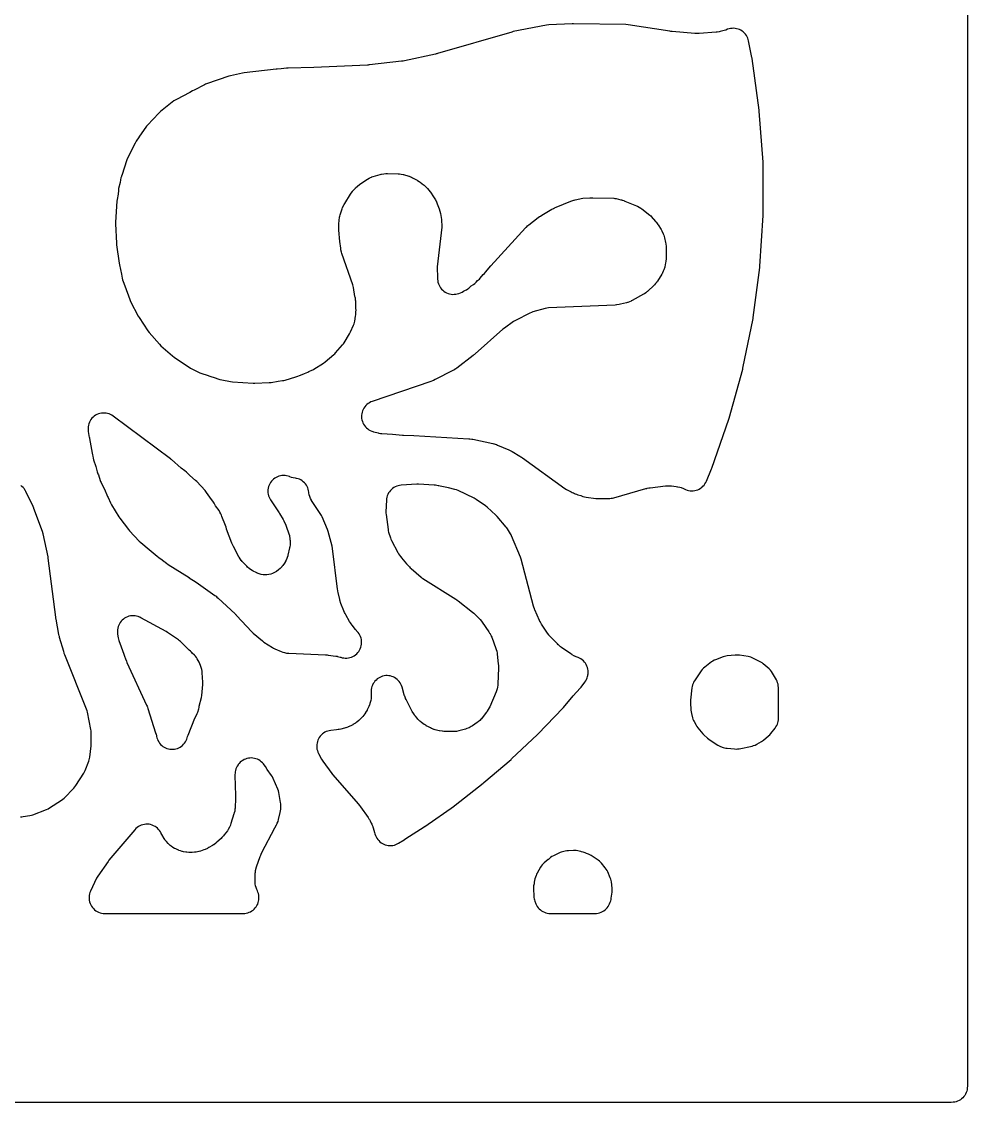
# Model space of a CAD drawing. Header units: millimetres. Extents: x 0 to 300, y 0 to 300.
# Drawn here: x 150 to 300.1, y -0.1 to 171.5 of the extents above; entities that cross this region are included whole.
import ezdxf

# ---------------------------------------------------------------- set-up
doc = ezdxf.new("R2010")
doc.units = ezdxf.units.MM
doc.layers.add('CUT', color=7, linetype='CONTINUOUS')

msp = doc.modelspace()

# ---------------------------------------------------------------- linework, layer by layer
at = {"layer": 'CUT'}
for points in [[(300.15, 297.0119), (300.15, 2.4114), (300.1369, 2.1453), (300.135, 2.1054), (300.135, 2.1053), (300.099, 1.8629), (300.0395, 1.6252), (299.9569, 1.3944), (299.8521, 1.1729), (299.7262, 0.9627), (299.5802, 0.7659), (299.4156, 0.5844), (299.2341, 0.4198), (299.0373, 0.2738), (298.8271, 0.1479), (298.6056, 0.0431), (298.3748, -0.0395), (298.1371, -0.099), (297.8947, -0.135), (297.5886, -0.15), (297.0775, -0.15), (7.3913, -0.15)], [(149.8217, 45.1923), (150.0412, 45.2004), (150.2592, 45.2277), (151.3277, 45.4098), (151.5631, 45.4617), (151.7924, 45.536), (153.9553, 46.3543), (154.2092, 46.4669), (154.449, 46.6069), (156.3306, 47.8505), (156.5403, 48.0053), (156.7327, 48.1811), (158.2938, 49.7648), (158.4708, 49.9648), (158.6256, 50.1825), (159.8757, 52.1571), (159.9909, 52.3592), (160.0868, 52.5712), (160.6694, 54.0372), (160.742, 54.2467), (160.7958, 54.4618), (160.8304, 54.6808), (161.0352, 56.5001), (161.0507, 56.8102), (161.0285, 58.6314), (161.0152, 58.8603), (160.981, 59.0871), (160.4362, 61.836), (160.381, 62.0597), (160.3055, 62.2774), (156.8439, 70.9433), (156.7762, 71.1264), (156.7335, 71.252), (156.6755, 71.4383), (156.0352, 73.6999), (155.9935, 73.8605), (155.9676, 73.9703), (155.9331, 74.1326), (155.4674, 76.5887), (155.4479, 76.701), (155.4357, 76.7775), (155.4196, 76.8903), (154.2233, 86.2881), (154.1882, 86.4944), (153.4061, 90.1575), (153.3075, 90.4987), (151.9646, 94.1486), (151.9632, 94.152), (151.9476, 94.1968), (151.8313, 94.4749), (150.6585, 96.8644), (150.54, 97.0787), (150.5293, 97.0942), (150.518, 97.1148), (150.3783, 97.3181), (150.2192, 97.5066), (150.0424, 97.6786), (149.8494, 97.8323)]]:
    msp.add_lwpolyline(points, dxfattribs=at)
for points in [[(165.4626, 133.1358), (165.514, 132.8678), (165.8794, 131.4016), (165.9857, 130.7444), (166.0408, 130.4891), (166.1223, 130.241), (166.3891, 129.552), (167.184, 127.3442), (167.3089, 127.0557), (168.494, 124.7311), (168.6437, 124.4759), (170.0527, 122.3709), (170.2485, 122.1156), (171.8733, 120.258), (172.1048, 120.026), (173.9559, 118.3992), (174.227, 118.192), (176.8223, 116.4753), (177.1153, 116.3088), (178.2999, 115.7373), (178.6064, 115.6137), (179.4585, 115.334), (179.8704, 115.1722), (180.2149, 115.0649), (180.4342, 115.0137), (181.461, 114.6766), (181.7741, 114.5958), (183.1659, 114.3314), (183.453, 114.2939), (186.7415, 114.0571), (187.0322, 114.0531), (189.2762, 114.153), (189.6011, 114.1889), (190.7102, 114.3854), (191.4331, 114.4774), (191.6253, 114.5095), (191.8144, 114.5565), (193.5503, 115.0603), (193.8296, 115.1597), (194.1057, 115.2769), (194.2641, 115.3352), (194.9233, 115.6236), (195.4217, 115.8351), (195.5919, 115.9162), (196.0671, 116.1241), (196.2354, 116.2054), (196.3972, 116.299), (197.9327, 117.266), (198.2086, 117.4673), (199.5769, 118.6169), (199.7198, 118.7466), (199.8521, 118.8869), (200.9558, 120.1511), (201.0864, 120.3141), (201.2031, 120.4874), (202.0728, 121.9043), (202.2358, 122.2177), (202.7057, 123.3013), (202.7811, 123.4974), (202.8398, 123.6992), (202.8813, 123.9052), (203.0116, 124.7289), (203.0345, 124.9222), (203.0423, 125.1166), (203.0425, 125.3), (203.0584, 125.3983), (203.0875, 125.6719), (203.0863, 125.947), (203.0441, 126.6584), (203.0443, 126.8814), (203.0369, 127.0764), (203.0143, 127.2703), (203.0037, 127.3387), (203.0033, 127.3454), (202.9835, 127.5439), (202.948, 127.7402), (202.9243, 127.8467), (202.7061, 129.2427), (202.6608, 129.4654), (202.5955, 129.6831), (200.8492, 134.6692), (200.7901, 134.8528), (200.7804, 134.8859), (200.691, 135.261), (200.6848, 135.2949), (200.6546, 135.4855), (200.513, 136.5597), (200.3609, 138.3876), (200.3727, 139.3799), (200.4684, 140.4196), (200.4694, 140.4281), (200.5031, 140.5798), (200.5123, 140.6131), (200.5686, 140.798), (200.8872, 141.7555), (200.9628, 141.9623), (200.9774, 141.9987), (201.1643, 142.3971), (201.183, 142.4315), (201.2936, 142.6219), (202.2127, 144.1004), (202.3038, 144.24), (202.3207, 144.2646), (202.5211, 144.531), (202.5401, 144.5541), (202.649, 144.6803), (202.9477, 145.0114), (203.0083, 145.0679), (203.6276, 145.6144), (203.6565, 145.6357), (204.666, 146.3355), (205.1519, 146.6126), (205.3189, 146.7023), (205.3454, 146.7156), (205.5626, 146.8056), (205.5963, 146.8175), (205.7869, 146.879), (206.9121, 147.2095), (207.1, 147.2594), (207.1338, 147.2675), (207.4851, 147.3321), (207.8413, 147.3601), (207.876, 147.361), (208.0704, 147.3611), (209.7835, 147.3175), (209.9489, 147.3096), (209.9785, 147.3076), (210.281, 147.273), (210.5793, 147.2119), (210.6081, 147.2046), (210.7678, 147.1607), (211.3279, 146.9933), (211.4988, 146.9376), (211.5291, 146.927), (211.8621, 146.7915), (211.8912, 146.778), (212.0524, 146.6985), (212.6825, 146.3686), (212.8222, 146.2917), (212.8469, 146.2774), (213.1158, 146.106), (213.1392, 146.0897), (213.268, 145.9956), (213.7993, 145.5896), (213.8862, 145.5193), (214.3347, 145.0932), (214.3706, 145.0572), (214.4489, 144.9689), (214.8777, 144.4577), (214.9129, 144.4082), (215.4011, 143.6807), (215.6952, 143.1747), (215.774, 143.0322), (215.7876, 143.0063), (215.9262, 142.7116), (215.9375, 142.6847), (215.9971, 142.5331), (216.282, 141.7593), (216.3389, 141.5929), (216.3483, 141.5629), (216.4384, 141.2232), (216.445, 141.1925), (216.478, 141.0198), (216.639, 140.0542), (216.6418, 140.0223), (216.6423, 140.0168), (216.663, 139.7793), (216.7177, 139.1527), (216.7152, 139.0268), (216.7131, 138.9958), (216.6976, 138.8228), (215.9892, 132.5674), (215.9751, 132.3801), (215.9751, 132.1922), (216.0147, 131.1378), (216.0131, 131.0886), (216.0165, 130.8572), (216.03, 130.7317), (216.0356, 130.5815), (216.0573, 130.334), (216.1034, 130.0898), (216.1735, 129.8515), (216.267, 129.6212), (216.3828, 129.4014), (216.5199, 129.1942), (216.6769, 129.0016), (216.8522, 128.8255), (217.0442, 128.6677), (217.2508, 128.5298), (217.4702, 128.413), (217.7, 128.3186), (217.9381, 128.2475), (218.182, 128.2003), (218.4295, 128.1776), (218.6779, 128.1796), (218.925, 128.2062), (219.1682, 128.2572), (219.3933, 128.3163), (219.6635, 128.4039), (219.922, 128.5215), (220.1655, 128.6677), (220.234, 128.7143), (220.4476, 128.8142), (220.6471, 128.9186), (220.8363, 129.0405), (221.0138, 129.179), (221.3919, 129.5023), (221.7294, 129.732), (221.9619, 129.9111), (222.1718, 130.1161), (222.3901, 130.356), (222.5296, 130.4753), (222.6712, 130.6062), (222.8022, 130.7476), (223.2931, 131.3198), (223.4746, 131.4915), (223.6613, 131.6882), (224.5038, 132.6787), (230.0145, 138.734), (230.124, 138.8493), (230.144, 138.8695), (230.3771, 139.0856), (230.3988, 139.1041), (230.522, 139.2046), (232.0098, 140.366), (232.2169, 140.5165), (232.3608, 140.6139), (232.5776, 140.7499), (234.2016, 141.6933), (234.4359, 141.8185), (234.5977, 141.8978), (234.8402, 142.006), (237.1949, 142.9591), (237.3473, 143.0169), (237.3748, 143.0267), (237.6863, 143.1222), (237.7146, 143.1296), (237.8732, 143.1671), (239.0797, 143.4251), (240.233, 143.4988), (240.3953, 143.5057), (240.5057, 143.5079), (240.6681, 143.5077), (244.0047, 143.4314), (244.1675, 143.423), (244.2299, 143.4135), (244.2569, 143.4083), (244.4066, 143.3761), (245.1563, 143.1987), (245.3046, 143.1604), (245.3311, 143.153), (245.6224, 143.0584), (245.6481, 143.0489), (245.7907, 142.9927), (247.6034, 142.2355), (247.7516, 142.1697), (247.7779, 142.1574), (248.042, 142.0192), (248.2931, 141.8587), (248.3169, 141.842), (248.4475, 141.7461), (249.7129, 140.7738), (249.796, 140.6977), (249.8202, 140.6731), (249.9522, 140.5319), (250.6346, 139.7633), (250.7367, 139.6433), (250.7545, 139.6214), (250.9432, 139.3691), (250.9591, 139.3458), (251.0453, 139.2139), (251.5169, 138.4582), (251.6308, 138.2628), (251.65, 138.2274), (251.8415, 137.8179), (251.8563, 137.7804), (251.9332, 137.5677), (252.0625, 137.1727), (252.2329, 136.4306), (252.2741, 136.2247), (252.2804, 136.1877), (252.328, 135.7706), (252.3302, 135.7333), (252.3364, 135.5233), (252.3386, 134.0621), (252.3335, 133.8609), (252.3317, 133.825), (252.2891, 133.4248), (252.2834, 133.3894), (252.2461, 133.1915), (252.1041, 132.5357), (252.0994, 132.516), (251.9435, 132.0498), (251.8778, 131.8689), (251.8652, 131.8369), (251.7478, 131.5778), (251.7251, 131.5338), (251.7105, 131.5083), (251.6255, 131.3673), (250.9374, 130.2805), (250.8511, 130.1503), (250.8352, 130.1273), (250.6619, 129.8982), (250.4701, 129.6844), (250.4506, 129.6644), (250.3393, 129.5548), (249.4766, 128.7408), (249.3603, 128.6355), (249.3391, 128.6171), (249.1136, 128.4375), (248.8738, 128.2772), (248.8498, 128.2626), (248.7142, 128.1838), (246.9385, 127.2012), (246.7958, 127.1262), (246.77, 127.1133), (246.4994, 126.9926), (246.2194, 126.8956), (246.1918, 126.8874), (246.0364, 126.8445), (245.0746, 126.6015), (244.8887, 126.5595), (244.8553, 126.5528), (244.4783, 126.4975), (244.4445, 126.4942), (244.2543, 126.481), (233.6631, 126.0126), (233.3805, 125.9839), (233.1029, 125.9234), (231.1605, 125.3825), (230.9229, 125.3033), (230.6944, 125.2007), (228.4008, 124.0298), (228.1056, 123.8524), (226.6437, 122.8309), (226.411, 122.6468), (222.0008, 118.7103), (221.8939, 118.6185), (221.8201, 118.5574), (221.7099, 118.4697), (219.0924, 116.4652), (218.956, 116.3656), (218.9312, 116.3483), (218.6457, 116.1679), (218.6195, 116.1529), (218.4709, 116.0726), (215.6511, 114.6283), (215.4043, 114.5131), (215.2342, 114.441), (214.9797, 114.3439), (205.6544, 111.1704), (205.4261, 111.0799), (205.2078, 110.9675), (205.0016, 110.8343), (204.8094, 110.6814), (204.6332, 110.5105), (204.4745, 110.3231), (204.3351, 110.121), (204.2161, 109.9062), (204.1187, 109.6808), (204.044, 109.4469), (203.9925, 109.2068), (203.9649, 108.9628), (203.9613, 108.7173), (203.9818, 108.4726), (204.0263, 108.2311), (204.0942, 107.9951), (204.1849, 107.767), (204.2976, 107.5488), (204.4311, 107.3427), (204.5842, 107.1508), (204.7554, 106.9748), (204.943, 106.8164), (205.1453, 106.6772), (205.3602, 106.5585), (205.5858, 106.4614), (205.7587, 106.4064), (205.8824, 106.3592), (206.1146, 106.2837), (206.3869, 106.2117), (206.5986, 106.1807), (206.7128, 106.1504), (206.9571, 106.0987), (207.2053, 106.0715), (208.8982, 105.9713), (210.4738, 105.8305), (210.5019, 105.8282), (210.507, 105.8278), (210.6257, 105.8213), (212.2847, 105.771), (221.0042, 105.2552), (221.1467, 105.2441), (221.1722, 105.2416), (221.4553, 105.203), (221.4806, 105.1986), (221.6209, 105.1713), (224.7973, 104.489), (224.9755, 104.4462), (225.0071, 104.4377), (225.3561, 104.3262), (225.3868, 104.3147), (225.5568, 104.2463), (227.3381, 103.4783), (227.5379, 103.3851), (227.6717, 103.3178), (227.8657, 103.213), (229.1121, 102.4915), (229.2729, 102.393), (229.3804, 102.3234), (229.536, 102.2169), (236.2525, 97.3681), (236.5074, 97.2065), (237.2293, 96.808), (237.4071, 96.7188), (237.5914, 96.6441), (237.7837, 96.5749), (237.9061, 96.5137), (238.1107, 96.4226), (238.3227, 96.3501), (238.7827, 96.2155), (239.1199, 96.0942), (239.367, 96.0195), (239.6205, 95.9707), (241.1648, 95.7551), (241.3658, 95.7353), (241.5678, 95.7317), (243.383, 95.7734), (243.5948, 95.7872), (243.8046, 95.819), (244.011, 95.8685), (249.1273, 97.3269), (249.2714, 97.3649), (249.2973, 97.3712), (249.5895, 97.4299), (249.6159, 97.4341), (249.7635, 97.4547), (252.2191, 97.7476), (252.4416, 97.7674), (252.4813, 97.7698), (252.9278, 97.7696), (252.9675, 97.7672), (253.1899, 97.7472), (253.9413, 97.6569), (254.1254, 97.6301), (254.1581, 97.6245), (254.4918, 97.5503), (254.6912, 97.4847), (255.0984, 97.3253), (255.4057, 97.1891), (255.6375, 97.0999), (255.877, 97.0341), (256.1218, 96.9923), (256.3696, 96.9751), (256.6179, 96.9826), (256.8642, 97.0147), (257.1061, 97.071), (257.3412, 97.1511), (257.5672, 97.2541), (257.7819, 97.379), (257.9831, 97.5246), (258.1689, 97.6895), (258.3374, 97.8719), (258.487, 98.0702), (258.6161, 98.2824), (258.7236, 98.5063), (259.5359, 100.4398), (259.5474, 100.4676), (259.5494, 100.4727), (259.5941, 100.5913), (262.2891, 108.333), (262.2994, 108.3634), (262.3012, 108.3688), (262.3406, 108.4981), (264.4821, 116.2954), (264.4906, 116.3269), (264.492, 116.3325), (264.5229, 116.4659), (266.1168, 124.3197), (266.1231, 124.3518), (266.1242, 124.3575), (266.1461, 124.4935), (267.2036, 132.4586), (267.2077, 132.4911), (267.2084, 132.4968), (267.2209, 132.6335), (267.7369, 140.6831), (267.7388, 140.7155), (267.7391, 140.7212), (267.7423, 140.8577), (267.7132, 148.9656), (267.7129, 148.9993), (267.7128, 149.0052), (267.7063, 149.1464), (267.1058, 157.2922), (267.1034, 157.3216), (267.103, 157.3268), (267.0894, 157.4501), (265.9761, 165.645), (265.9718, 165.6752), (265.971, 165.6806), (265.9489, 165.8069), (265.4235, 168.4191), (265.3647, 168.6525), (265.2837, 168.8792), (265.1814, 169.0971), (265.0585, 169.3041), (264.9163, 169.4983), (264.7561, 169.678), (264.5793, 169.8414), (264.3877, 169.9871), (264.1829, 170.1136), (263.9669, 170.2199), (263.7417, 170.3049), (263.5093, 170.3678), (263.272, 170.4081), (263.0319, 170.4254), (262.7913, 170.4195), (262.5523, 170.3905), (262.3172, 170.3387), (262.0882, 170.2645), (261.8045, 170.1572), (261.7675, 170.1456), (261.5584, 170.0867), (260.9065, 169.9232), (260.7567, 169.8889), (260.7297, 169.8833), (260.4264, 169.8332), (260.3991, 169.8299), (260.2462, 169.8142), (257.5744, 169.5956), (257.418, 169.5861), (257.39, 169.585), (257.0768, 169.5856), (257.0488, 169.5868), (256.8925, 169.5969), (253.2942, 169.9052), (253.1609, 169.919), (253.0704, 169.93), (252.9376, 169.9486), (246.2713, 171.0037), (245.9143, 171.0342), (237.5953, 171.1467), (237.5646, 171.1469), (237.5591, 171.1469), (237.4299, 171.1437), (233.6822, 170.9545), (233.3358, 170.9127), (228.0486, 169.8951), (227.822, 169.8404), (216.0517, 166.4124), (215.9228, 166.3773), (215.8348, 166.3551), (215.7047, 166.3246), (210.7792, 165.2637), (210.5952, 165.2288), (210.4697, 165.2083), (210.2842, 165.1827), (205.23, 164.6128), (205.1027, 164.6007), (205.016, 164.5939), (204.8883, 164.5861), (196.4044, 164.2121), (192.292, 164.0985), (192.0754, 164.0831), (191.2041, 163.9829), (190.5758, 163.9552), (190.5416, 163.9535), (190.5354, 163.9531), (190.3914, 163.9406), (185.3119, 163.3509), (185.0769, 163.3122), (183.1737, 162.9048), (182.8852, 162.8247), (179.3641, 161.6158), (179.1871, 161.5474), (179.0158, 161.4658), (177.3901, 160.6141), (177.3846, 160.6118), (177.1094, 160.4804), (176.6796, 160.2419), (174.579, 159.1414), (174.3782, 159.024), (174.1893, 158.8884), (172.0602, 157.2062), (171.798, 156.967), (169.9618, 155.0352), (169.8301, 154.885), (169.7108, 154.7248), (168.7173, 153.2733), (168.6805, 153.224), (168.663, 153.1939), (168.1891, 152.5016), (168.0124, 152.2002), (166.7789, 149.7127), (166.7022, 149.5424), (166.6384, 149.3668), (165.9437, 147.2043), (165.8652, 146.9696), (165.846, 146.9003), (165.7769, 146.6853), (165.693, 146.343), (165.6283, 145.9655), (165.4067, 144.968), (165.3568, 144.6449), (165.3093, 144.1046), (165.1578, 143.221), (165.1269, 142.9582), (164.9149, 139.6455), (164.9121, 139.3789), (165.0441, 136.2953), (165.0646, 136.0657)], [(163.6461, 109.2605), (163.4026, 109.3083), (163.1556, 109.3316), (162.9074, 109.3304), (162.6606, 109.3046), (162.4175, 109.2544), (162.1807, 109.1804), (161.9523, 109.0833), (161.7347, 108.964), (161.53, 108.8237), (161.3402, 108.6639), (161.1672, 108.486), (161.0126, 108.2918), (160.8781, 108.0832), (160.765, 107.8624), (160.6743, 107.6314), (160.6069, 107.3925), (160.5635, 107.1482), (160.5446, 106.9007), (160.5503, 106.6526), (160.5806, 106.4063), (160.7468, 105.4493), (160.7505, 105.4181), (160.774, 105.2929), (161.1835, 102.9351), (161.2421, 102.6787), (161.3058, 102.4548), (161.3568, 102.1827), (161.433, 101.8813), (161.7595, 100.8608), (162.0079, 99.9876), (162.1159, 99.684), (162.1941, 99.5024), (162.4722, 98.633), (162.5391, 98.449), (162.6203, 98.2707), (163.2763, 96.9676), (163.5196, 96.3527), (163.6475, 96.0791), (163.739, 95.9108), (164.1103, 95.0477), (164.2746, 94.7303), (165.4355, 92.8338), (165.5838, 92.6178), (166.9564, 90.8278), (167.1161, 90.6396), (168.6661, 88.9854), (168.9275, 88.7436), (170.264, 87.6732), (171.4964, 86.5974), (171.7611, 86.3958), (172.3231, 86.024), (172.6384, 85.7715), (172.7609, 85.6706), (172.7994, 85.6426), (173.0269, 85.4603), (173.2588, 85.2953), (176.6058, 83.1904), (176.6228, 83.1796), (177.6979, 82.4683), (180.6673, 80.371), (180.8693, 80.2178), (181.0028, 80.1093), (181.194, 79.9428), (183.8842, 77.4355), (183.9816, 77.3414), (184.0467, 77.2762), (184.1407, 77.1785), (186.5576, 74.5752), (186.7733, 74.3691), (188.2196, 73.1433), (188.464, 72.9606), (189.8062, 72.0794), (189.9871, 71.9712), (190.1765, 71.8787), (191.1899, 71.4355), (191.4501, 71.3386), (191.7195, 71.2711), (192.0458, 71.2083), (192.2288, 71.1801), (192.4133, 71.1655), (198.2428, 70.9214), (198.4102, 70.9107), (198.5239, 70.9008), (198.6909, 70.8825), (199.8877, 70.7244), (200.1008, 70.69), (200.1386, 70.6827), (200.557, 70.5775), (200.5937, 70.5659), (200.6615, 70.5425), (200.8998, 70.4731), (201.1437, 70.4277), (201.3909, 70.4068), (201.639, 70.4104), (201.8855, 70.4386), (202.128, 70.4911), (202.3641, 70.5674), (202.5915, 70.6667), (202.8079, 70.7881), (203.0112, 70.9303), (203.1995, 71.0919), (203.3707, 71.2715), (203.5234, 71.4671), (203.6558, 71.6769), (203.7669, 71.8988), (203.8554, 72.1306), (203.9205, 72.37), (203.9615, 72.6147), (203.9781, 72.8622), (203.97, 73.1102), (203.9374, 73.3562), (203.8806, 73.5977), (203.8001, 73.8324), (203.6968, 74.058), (203.5716, 74.2722), (203.4258, 74.473), (203.2608, 74.6583), (203.1773, 74.7432), (203.1516, 74.7726), (203.0119, 74.9421), (202.4679, 75.6431), (202.3135, 75.8571), (202.214, 76.006), (202.075, 76.2303), (201.4729, 77.284), (201.3527, 77.5123), (201.2764, 77.67), (201.1721, 77.9062), (200.699, 79.0858), (200.6473, 79.2221), (200.6386, 79.2467), (200.5514, 79.5248), (200.5446, 79.55), (200.5092, 79.6914), (200.2441, 80.8442), (200.2055, 81.0345), (200.1827, 81.1644), (200.154, 81.3564), (199.3581, 87.8264), (199.2916, 88.1685), (198.6653, 90.5045), (198.5495, 90.8396), (197.693, 92.8436), (197.5978, 93.0417), (197.4856, 93.2308), (196.1327, 95.2968), (196.036, 95.4527), (196.0194, 95.4809), (195.8631, 95.7797), (195.7478, 96.065), (195.661, 96.3601), (195.6034, 96.6623), (195.5965, 96.7388), (195.5628, 96.9791), (195.5061, 97.215), (195.4268, 97.4443), (195.3255, 97.6648), (195.2034, 97.8745), (195.0616, 98.0713), (194.9013, 98.2535), (194.7242, 98.4193), (194.5318, 98.5671), (194.3259, 98.6955), (194.1086, 98.8035), (193.8819, 98.8898), (193.6478, 98.9538), (193.4716, 98.9839), (193.4717, 98.9846), (193.1166, 99.0438), (192.8473, 99.1137), (192.5602, 99.2159), (192.5311, 99.2278), (192.3003, 99.3088), (192.0627, 99.3668), (191.8205, 99.4014), (191.5761, 99.4121), (191.3319, 99.3989), (191.0901, 99.3618), (190.8531, 99.3014), (190.6231, 99.218), (190.4024, 99.1126), (190.193, 98.9861), (189.997, 98.8398), (189.8163, 98.675), (189.6525, 98.4933), (189.5072, 98.2965), (189.3819, 98.0864), (189.2777, 97.8651), (189.1956, 97.6347), (189.1365, 97.3974), (189.1008, 97.1554), (189.0889, 96.9111), (189.101, 96.6667), (189.1369, 96.4248), (189.1962, 96.1875), (189.2785, 95.9571), (189.3829, 95.7359), (189.5084, 95.526), (190.8816, 93.4649), (190.9456, 93.3517), (191.5225, 92.4402), (191.5937, 92.32), (191.636, 92.2307), (191.9597, 91.5085), (192.4849, 89.9802), (192.5084, 89.9062), (192.6056, 89.243), (192.627, 89.0689), (192.6301, 89.0377), (192.6469, 88.7156), (192.6346, 88.4216), (192.5912, 88.102), (192.5855, 88.0712), (192.5497, 87.8994), (192.2851, 86.7628), (192.2401, 86.5887), (192.2313, 86.5578), (192.1259, 86.2446), (192.0028, 85.9693), (191.8396, 85.6819), (191.8224, 85.6548), (191.7226, 85.5052), (191.4485, 85.115), (191.3249, 84.9491), (191.3021, 84.9201), (191.0507, 84.6351), (190.7941, 84.4019), (190.4864, 84.1788), (190.483, 84.1766), (190.1459, 83.9836), (189.8393, 83.8471), (189.5468, 83.7498), (189.2463, 83.6817), (188.9405, 83.6434), (188.6324, 83.6351), (188.325, 83.6571), (188.0212, 83.709), (187.724, 83.7904), (187.4084, 83.9111), (187.3784, 83.9243), (187.212, 84.0024), (186.7644, 84.2262), (186.6178, 84.3035), (186.5919, 84.3179), (186.3325, 84.4776), (186.1096, 84.6436), (185.8823, 84.8465), (185.8611, 84.8672), (185.745, 84.9854), (185.0097, 85.7687), (184.8973, 85.894), (184.8777, 85.9168), (184.687, 86.1605), (184.5189, 86.4203), (184.5037, 86.4463), (184.422, 86.5935), (183.6192, 88.1188), (183.5192, 88.3238), (183.4555, 88.465), (183.3681, 88.6757), (182.5256, 90.8955), (182.5211, 90.9232), (182.461, 91.1959), (182.3708, 91.4603), (181.7844, 92.9084), (181.7067, 93.0812), (181.6715, 93.146), (181.6102, 93.3074), (181.4899, 93.5756), (181.339, 93.8277), (180.8062, 94.61), (180.5548, 95.0328), (180.3533, 95.3229), (180.1403, 95.5875), (179.3683, 96.7207), (179.2566, 96.8721), (179.1338, 97.0147), (177.8058, 98.4443), (177.6078, 98.6353), (176.7229, 99.3992), (176.1854, 99.9289), (175.9317, 100.1475), (175.3501, 100.5842), (173.7719, 101.9466), (173.7458, 101.9688), (173.741, 101.9728), (173.6277, 102.0625), (164.5379, 108.8385), (164.3318, 108.9768), (164.113, 109.0939), (163.8837, 109.1888)], [(204.9672, 62.3823), (204.8691, 62.1826), (204.8506, 62.1476), (204.6199, 61.7675), (204.5974, 61.7349), (204.4655, 61.5558), (204.1519, 61.1552), (204.0181, 60.9938), (203.9934, 60.9657), (203.6999, 60.6667), (203.6723, 60.6416), (203.5135, 60.5048), (203.2026, 60.252), (203.0206, 60.1129), (202.9875, 60.0892), (202.5998, 59.8457), (202.564, 59.8262), (202.3597, 59.7226), (201.9893, 59.5489), (201.8233, 59.4759), (201.7933, 59.4636), (201.4518, 59.3421), (201.4208, 59.3327), (201.246, 59.2845), (200.6575, 59.1374), (200.4104, 59.0843), (200.2416, 59.054), (199.9915, 59.0178), (199.071, 58.9159), (198.8314, 58.8775), (198.5966, 58.8161), (198.3689, 58.7322), (198.1504, 58.6266), (197.9432, 58.5004), (197.7491, 58.3546), (197.5702, 58.1907), (197.4079, 58.0103), (197.2639, 57.8149), (197.1396, 57.6065), (197.036, 57.3871), (196.9542, 57.1586), (196.8949, 56.9233), (196.8588, 56.6833), (196.846, 56.441), (196.8568, 56.1986), (196.8911, 55.9583), (196.9485, 55.7225), (197.0285, 55.4934), (197.1303, 55.2732), (197.6053, 54.3644), (197.6966, 54.2042), (197.7996, 54.0512), (199.2378, 52.075), (199.3789, 51.8984), (203.4802, 47.2182), (203.6126, 47.0584), (203.6995, 46.9475), (203.8228, 46.7806), (205.0063, 45.0832), (205.1333, 44.8885), (205.2154, 44.7538), (205.33, 44.5516), (205.5155, 44.1995), (205.5987, 44.0316), (205.6128, 44.0012), (205.7535, 43.654), (205.7645, 43.6224), (205.8216, 43.444), (206.0415, 42.6935), (206.0954, 42.489), (206.1701, 42.2533), (206.2678, 42.0261), (206.3875, 41.8097), (206.528, 41.6061), (206.6879, 41.4175), (206.8656, 41.2455), (207.0595, 41.092), (207.2676, 40.9583), (207.4878, 40.8459), (207.7181, 40.7558), (207.9562, 40.6889), (208.1997, 40.6458), (208.4463, 40.627), (208.6935, 40.6327), (208.939, 40.6627), (209.1803, 40.7169), (209.4151, 40.7946), (209.641, 40.8952), (209.8559, 41.0175), (210.7088, 41.5608), (210.7979, 41.6132), (211.0064, 41.7502), (211.0073, 41.7509), (213.9252, 43.6095), (213.9787, 43.6445), (213.9905, 43.6525), (214.0294, 43.6792), (218.7051, 46.9584), (218.7259, 46.9731), (218.7296, 46.9758), (218.8152, 47.0399), (223.2956, 50.5502), (223.3432, 50.5885), (223.3537, 50.5971), (223.3882, 50.6261), (227.6982, 54.3085), (227.7163, 54.3242), (227.7195, 54.327), (227.7943, 54.3948), (231.9166, 58.2894), (231.9338, 58.3059), (231.9369, 58.3088), (232.0078, 58.3798), (235.9, 62.4416), (235.9218, 62.4646), (235.9256, 62.4687), (236.0138, 62.5682), (237.553, 64.4022), (238.6806, 65.6259), (238.8402, 65.8175), (239.4368, 66.6108), (239.5732, 66.8119), (239.6895, 67.0253), (239.7845, 67.249), (239.8573, 67.4808), (239.8902, 67.6373), (239.8991, 67.6725), (239.903, 67.6983), (239.9073, 67.7187), (239.9107, 67.7495), (239.9362, 67.9193), (239.9484, 68.1686), (239.9358, 68.4179), (239.8983, 68.6646), (239.8364, 68.9064), (239.7508, 69.1408), (239.6422, 69.3655), (239.5117, 69.5782), (239.3606, 69.7769), (239.1906, 69.9595), (239.0031, 70.1243), (238.8002, 70.2695), (238.5837, 70.3938), (238.356, 70.4959), (238.0195, 70.627), (237.817, 70.7129), (237.7814, 70.7292), (237.3932, 70.9357), (237.3598, 70.9561), (237.1754, 71.076), (235.6882, 72.1071), (235.5337, 72.2202), (235.5066, 72.2411), (235.2159, 72.4901), (235.1911, 72.5136), (235.0556, 72.649), (233.8308, 73.9369), (233.7152, 74.0641), (233.6951, 74.0873), (233.482, 74.357), (233.4641, 74.382), (233.3671, 74.5238), (232.5439, 75.7886), (232.4617, 75.9209), (232.4475, 75.9449), (232.2999, 76.219), (232.2877, 76.2441), (232.2226, 76.3855), (231.4916, 78.0637), (231.4367, 78.1965), (231.4273, 78.2205), (231.3331, 78.492), (231.3256, 78.5166), (231.2863, 78.6549), (229.3223, 86.1129), (229.2072, 86.4501), (227.7827, 89.8181), (227.6995, 89.9952), (227.6027, 90.1652), (227.1349, 90.9168), (227.03, 91.0722), (226.9137, 91.2192), (225.4801, 92.8982), (225.2613, 93.124), (223.8975, 94.3649), (223.6389, 94.5706), (222.1628, 95.5934), (221.9997, 95.6973), (221.829, 95.7883), (219.3007, 97.0134), (219.0331, 97.1244), (218.7546, 97.2037), (217.772, 97.4227), (217.7187, 97.4433), (217.4847, 97.5083), (216.4687, 97.7378), (216.2431, 97.778), (216.1392, 97.7868), (215.9343, 97.8325), (215.7261, 97.8697), (215.5155, 97.8892), (213.012, 98.0148), (212.7336, 98.0132), (210.2617, 97.8615), (210.0187, 97.8346), (209.7794, 97.784), (209.5463, 97.7104), (209.3214, 97.6143), (209.107, 97.4967), (208.9051, 97.3588), (208.7177, 97.2017), (208.5465, 97.0271), (208.3931, 96.8367), (208.2591, 96.6321), (208.1458, 96.4154), (208.0541, 96.1887), (207.9851, 95.9542), (207.9392, 95.714), (207.9171, 95.4705), (207.8412, 93.6518), (207.8414, 93.438), (207.8599, 93.225), (208.1714, 90.8301), (208.2084, 90.6178), (208.2635, 90.4094), (208.5413, 89.5174), (208.6169, 89.3078), (208.711, 89.1058), (209.7064, 87.1945), (209.8482, 86.9556), (210.0157, 86.734), (210.157, 86.567), (210.1909, 86.5127), (210.3121, 86.3501), (211.0931, 85.3853), (211.2447, 85.2147), (211.4111, 85.0586), (211.494, 84.9877), (211.569, 84.8991), (211.7009, 84.7551), (211.8436, 84.6219), (213.4188, 83.2623), (213.5637, 83.1464), (213.7168, 83.0415), (218.9222, 79.7521), (219.0698, 79.6538), (219.1687, 79.5846), (219.3117, 79.4793), (221.5773, 77.7274), (221.7837, 77.5556), (221.9195, 77.4341), (222.1132, 77.2479), (222.6799, 76.6626), (222.7878, 76.5464), (222.8066, 76.5251), (223.0072, 76.2795), (223.0242, 76.2567), (223.1165, 76.1277), (224.1807, 74.5724), (224.3018, 74.3835), (224.3223, 74.3493), (224.5295, 73.9516), (224.5459, 73.9152), (224.6313, 73.7077), (225.2946, 71.9491), (225.3479, 71.7979), (225.3569, 71.7707), (225.437, 71.487), (225.4926, 71.1975), (225.4968, 71.1691), (225.5168, 71.01), (225.6751, 69.4954), (225.6931, 69.2374), (225.6992, 69.062), (225.6994, 68.8034), (225.6154, 66.3252), (225.6055, 66.1521), (225.6031, 66.1212), (225.5629, 65.805), (225.4998, 65.5212), (225.4022, 65.2178), (225.3913, 65.1888), (225.3269, 65.0278), (224.3206, 62.6726), (224.252, 62.5214), (224.2391, 62.4946), (224.0948, 62.2256), (223.9272, 61.9703), (223.9098, 61.9462), (223.8097, 61.8138), (223.1111, 60.9312), (222.9925, 60.7888), (222.9707, 60.7638), (222.7339, 60.5189), (222.4741, 60.2985), (222.4479, 60.2784), (222.298, 60.1693), (221.5595, 59.659), (221.3919, 59.5497), (221.3615, 59.531), (221.0385, 59.3554), (220.6986, 59.2152), (220.6649, 59.2034), (220.4744, 59.1421), (219.6111, 58.8897), (219.4245, 58.8403), (219.391, 58.8324), (219.0421, 58.7684), (218.6886, 58.7405), (218.6541, 58.7396), (218.4611, 58.7393), (217.0318, 58.7742), (216.809, 58.7863), (216.7694, 58.7896), (216.3281, 58.8534), (216.2892, 58.8614), (216.0721, 58.9128), (215.6725, 59.0202), (215.4916, 59.0737), (215.4595, 59.084), (215.107, 59.2179), (215.0762, 59.2315), (214.9054, 59.3116), (214.4707, 59.5289), (214.3021, 59.6187), (214.2724, 59.6355), (213.95, 59.8401), (213.9222, 59.8598), (213.7692, 59.9742), (213.4157, 60.2528), (213.2622, 60.3805), (213.2354, 60.404), (212.9499, 60.6831), (212.9258, 60.7093), (212.7946, 60.8599), (212.5064, 61.2088), (212.3824, 61.3675), (212.3611, 61.3964), (212.1395, 61.7324), (212.1214, 61.7634), (212.0244, 61.9399), (211.045, 63.8423), (210.9643, 64.009), (210.9507, 64.0391), (210.8145, 64.3833), (210.8039, 64.4147), (210.7487, 64.5914), (210.4004, 65.8122), (210.3217, 66.0442), (210.2207, 66.2674), (210.0984, 66.4796), (209.9558, 66.6788), (209.7944, 66.8632), (209.6158, 67.0308), (209.4216, 67.1802), (209.2138, 67.3098), (208.9942, 67.4185), (208.765, 67.5052), (208.5285, 67.569), (208.2869, 67.6094), (208.0424, 67.6259), (207.7976, 67.6184), (207.5546, 67.587), (207.3159, 67.5319), (207.0837, 67.4538), (206.8603, 67.3533), (206.6478, 67.2314), (206.4482, 67.0893), (206.2635, 66.9283), (206.0954, 66.7501), (205.9456, 66.5562), (205.8155, 66.3486), (205.7064, 66.1293), (205.6192, 65.9004), (205.5548, 65.664), (205.5139, 65.4224), (205.4969, 65.178), (205.5038, 64.9331), (205.5125, 64.8211), (205.5141, 64.792), (205.5178, 64.4927), (205.4954, 64.1942), (205.492, 64.1653), (205.4693, 64.004), (205.4188, 63.6939), (205.3885, 63.5308), (205.3824, 63.5018), (205.307, 63.2063), (205.2058, 62.9187), (205.1947, 62.8912), (205.1294, 62.7387)], [(171.7672, 57.0868), (171.9054, 56.8889), (172.0619, 56.7053), (172.2355, 56.5376), (172.4244, 56.3874), (172.6269, 56.2562), (172.8411, 56.145), (173.065, 56.0551), (173.2966, 55.9871), (173.5336, 55.9418), (173.7739, 55.9196), (174.0152, 55.9206), (174.2553, 55.9449), (174.492, 55.9923), (174.7229, 56.0622), (174.9461, 56.1541), (175.1593, 56.267), (175.3607, 56.4), (175.5483, 56.5518), (175.7204, 56.721), (175.8754, 56.9059), (176.0118, 57.105), (176.1284, 57.3163), (176.2241, 57.5378), (176.298, 57.7676), (176.3429, 57.9344), (176.3558, 57.9728), (176.4347, 58.1863), (177.5098, 60.8452), (177.8009, 61.4321), (177.8859, 61.6233), (177.9546, 61.8209), (178.1187, 62.365), (178.1739, 62.5832), (178.2058, 62.7839), (178.5393, 64.1309), (178.601, 64.4922), (178.7672, 66.2189), (178.7783, 66.4149), (178.774, 66.6112), (178.6859, 68.0483), (178.6551, 68.3149), (178.5959, 68.5768), (178.4156, 69.2135), (178.3171, 69.4955), (178.1858, 69.7638), (177.8779, 70.3076), (177.7523, 70.5068), (177.6086, 70.6934), (177.4479, 70.8656), (177.0938, 71.2109), (176.9826, 71.3409), (176.8091, 71.508), (176.618, 71.675), (175.2396, 73.0194), (175.0727, 73.1682), (174.8932, 73.3015), (173.1345, 74.4892), (172.9431, 74.6063), (168.9324, 76.8192), (168.745, 76.9126), (168.7218, 76.923), (168.4916, 77.0125), (168.2536, 77.079), (168.0103, 77.1215), (167.7639, 77.1399), (167.5169, 77.1339), (167.2717, 77.1035), (167.0307, 77.0491), (166.7963, 76.9711), (166.5707, 76.8704), (166.3562, 76.7479), (166.1548, 76.6048), (165.9685, 76.4426), (165.7991, 76.2628), (165.6483, 76.0671), (165.5175, 75.8575), (165.4081, 75.636), (165.321, 75.4048), (165.2572, 75.1661), (165.2173, 74.9223), (165.2017, 74.6757), (165.2104, 74.4288), (165.2435, 74.184), (165.3496, 73.6128), (165.3953, 73.4129), (165.4572, 73.2174), (165.8222, 72.2106), (166.2044, 71.0176), (166.3138, 70.7359), (166.5173, 70.2933), (166.6535, 69.9177), (166.7297, 69.7313), (169.824, 62.9548), (169.9082, 62.7554), (169.9615, 62.6184), (170.034, 62.4144), (171.2807, 58.5606), (171.33, 58.3953), (171.3382, 58.3655), (171.4137, 58.029), (171.422, 57.9822), (171.4754, 57.7469), (171.5512, 57.5178), (171.6488, 57.2971)], [(256.2762, 61.8628), (256.3292, 61.6113), (256.5178, 60.8994), (256.5787, 60.7025), (256.6556, 60.5114), (256.7481, 60.3272), (257.0751, 59.7375), (257.2104, 59.5204), (257.3672, 59.3183), (258.1532, 58.4057), (258.3158, 58.2341), (258.8878, 57.6848), (259.0845, 57.5147), (259.2977, 57.366), (260.5278, 56.5998), (260.7486, 56.4773), (260.9806, 56.3777), (261.3714, 56.2328), (261.5744, 56.1673), (261.7821, 56.1193), (261.9933, 56.0892), (263.1697, 55.9723), (263.4244, 55.9601), (263.679, 55.9739), (263.9308, 56.0135), (265.9578, 56.4393), (266.2175, 56.5086), (266.4682, 56.6054), (266.7071, 56.7286), (267.4422, 57.1591), (267.6136, 57.2691), (267.7756, 57.3927), (268.5902, 58.0689), (268.7817, 58.2455), (268.9537, 58.441), (269.6103, 59.2706), (269.7592, 59.48), (269.8858, 59.7037), (269.9799, 59.9156), (270.0538, 60.1354), (270.1071, 60.361), (270.1393, 60.5906), (270.15, 60.8221), (270.15, 65.734), (270.1366, 65.9926), (270.0965, 66.2483), (270.0302, 66.4986), (269.9384, 66.7407), (269.822, 66.9719), (269.2167, 68.0339), (269.0658, 68.2675), (268.8899, 68.4828), (268.6911, 68.6773), (267.7395, 69.5101), (267.5594, 69.6536), (267.3668, 69.7799), (267.1635, 69.888), (265.9993, 70.4395), (265.7811, 70.5305), (265.5552, 70.6005), (265.3238, 70.6489), (263.947, 70.869), (263.7344, 70.8937), (263.5205, 70.9002), (263.3068, 70.8883), (262.0084, 70.7602), (261.7908, 70.729), (261.5769, 70.6788), (261.3681, 70.6101), (260.1531, 70.1497), (259.935, 70.055), (259.727, 69.94), (259.5308, 69.8058), (258.4504, 68.9887), (258.2363, 68.8071), (258.044, 68.6026), (257.8758, 68.3778), (256.8147, 66.7799), (256.6929, 66.5762), (256.5911, 66.362), (256.5099, 66.139), (256.4503, 65.9093), (256.4128, 65.6751), (256.1966, 63.7446), (256.1821, 63.5392), (256.1846, 63.3334), (256.2494, 62.1185)], [(160.7007, 32.4476), (160.7036, 32.1961), (160.7317, 31.9463), (160.7847, 31.7005), (160.8621, 31.4613), (160.9632, 31.2311), (161.0869, 31.0122), (161.232, 30.8068), (161.3969, 30.6171), (161.5801, 30.4448), (161.7796, 30.2919), (161.9935, 30.1597), (162.2196, 30.0497), (162.4556, 29.963), (162.6992, 29.9004), (162.9477, 29.8626), (163.1988, 29.85), (181.4721, 29.85), (183.5955, 29.85), (184.9534, 29.85), (184.9987, 29.85), (185.1861, 29.85), (185.4269, 29.8616), (185.6655, 29.8964), (185.8995, 29.954), (186.127, 30.0338), (186.3457, 30.1352), (186.5536, 30.2572), (186.7488, 30.3986), (186.9295, 30.5582), (187.094, 30.7344), (187.2407, 30.9257), (187.3683, 31.1302), (187.4757, 31.346), (187.5617, 31.5712), (187.6257, 31.8036), (187.667, 32.0411), (187.6852, 32.2815), (187.6802, 32.5225), (187.652, 32.7619), (187.6008, 32.9975), (187.5273, 33.227), (187.4319, 33.4484), (187.3212, 33.6747), (187.2148, 33.9588), (187.1363, 34.2519), (187.0863, 34.5512), (187.0634, 34.8829), (187.0628, 34.9152), (187.0634, 35.0962), (187.0913, 36.1038), (187.1019, 36.3007), (187.1047, 36.3358), (187.1527, 36.695), (187.2382, 37.0472), (187.2483, 37.0809), (187.3098, 37.2683), (187.8891, 38.8893), (187.9827, 39.1255), (188.0516, 39.2835), (188.1609, 39.5128), (190.2132, 43.4666), (190.4608, 43.9261), (190.5639, 44.1423), (190.5824, 44.1778), (190.7064, 44.4574), (190.7954, 44.7501), (191.0719, 45.9106), (191.1187, 46.1648), (191.1391, 46.4226), (191.1543, 46.9865), (191.1484, 47.2378), (191.1173, 47.4873), (190.8424, 49.0491), (190.7734, 49.3388), (190.6705, 49.6182), (189.9388, 51.2898), (189.8144, 51.5359), (189.6637, 51.7669), (188.9766, 52.7027), (188.6966, 53.1766), (188.4926, 53.4713), (188.3804, 53.6108), (188.2196, 53.7921), (188.0419, 53.957), (187.8491, 54.1039), (187.6431, 54.2315), (187.4256, 54.3384), (187.1988, 54.4239), (186.9648, 54.4869), (186.7258, 54.527), (186.484, 54.5438), (186.2417, 54.5371), (186.0012, 54.5069), (185.7648, 54.4537), (185.5346, 54.3777), (185.3129, 54.2799), (185.1017, 54.161), (184.903, 54.0222), (184.7187, 53.8649), (184.5504, 53.6904), (184.3999, 53.5005), (184.3885, 53.4829), (184.3716, 53.4618), (184.2364, 53.2546), (184.1224, 53.0351), (184.0307, 52.8054), (183.9621, 52.5677), (183.9173, 52.3245), (183.8939, 52.1495), (183.8751, 51.9441), (183.8733, 51.7378), (183.9761, 48.5794), (183.9778, 48.4156), (183.9766, 48.3043), (183.9712, 48.1405), (183.8852, 46.5742), (183.8734, 46.4187), (183.8707, 46.3909), (183.8313, 46.1069), (183.7683, 45.8271), (183.7611, 45.8002), (183.7174, 45.6504), (183.2369, 44.1208), (183.1685, 43.9227), (183.1553, 43.8877), (182.9996, 43.5355), (182.8056, 43.2029), (182.785, 43.1717), (182.6646, 43.0002), (182.1724, 42.3389), (182.0647, 42.2011), (182.0449, 42.1769), (181.8109, 41.917), (181.7889, 41.8948), (181.6631, 41.7733), (180.9996, 41.1621), (180.85, 41.0315), (180.8227, 41.009), (180.5041, 40.7724), (180.4745, 40.7529), (180.3062, 40.6476), (179.7342, 40.3105), (179.5577, 40.2127), (179.5257, 40.1961), (179.1582, 40.0298), (179.1247, 40.0168), (178.9347, 39.9487), (178.3732, 39.7643), (178.1669, 39.7031), (178.1299, 39.6932), (177.7085, 39.6067), (177.6706, 39.6012), (177.4568, 39.5762), (177.0823, 39.5433), (176.911, 39.5321), (176.8804, 39.5309), (176.5649, 39.5321), (176.2509, 39.5621), (176.2205, 39.5664), (176.0512, 39.5945), (175.6919, 39.6624), (175.5411, 39.6942), (175.5142, 39.7004), (175.241, 39.7758), (174.9749, 39.8734), (174.9494, 39.8839), (174.8082, 39.9458), (174.4682, 40.1032), (174.3153, 40.1783), (174.2882, 40.1923), (174.0171, 40.3492), (173.7614, 40.53), (173.7373, 40.5487), (173.6052, 40.6563), (173.4297, 40.806), (173.2726, 40.9479), (173.2453, 40.9739), (172.9797, 41.2581), (172.7479, 41.5703), (172.7271, 41.6019), (172.6158, 41.7819), (172.2655, 42.3855), (172.1774, 42.5462), (172.1344, 42.6296), (172.134, 42.6294), (172.0493, 42.7928), (171.912, 43.003), (171.7543, 43.1983), (171.5778, 43.3769), (171.3843, 43.5368), (171.1757, 43.6765), (170.9542, 43.7946), (170.7219, 43.8899), (170.4813, 43.9614), (170.2347, 44.0084), (169.9846, 44.0305), (169.7336, 44.0273), (169.4841, 43.999), (169.2388, 43.9458), (169, 43.8683), (168.7702, 43.7672), (168.5517, 43.6436), (168.3467, 43.4987), (168.1572, 43.334), (167.9853, 43.1511), (163.8716, 38.3098), (163.7274, 38.123), (162.1015, 35.7961), (161.9883, 35.6187), (161.8904, 35.4324), (160.9386, 33.4182), (160.8427, 33.1858), (160.7707, 32.9449), (160.7232, 32.698)], [(241.5222, 29.898), (241.7601, 29.9576), (241.9911, 30.0402), (242.2128, 30.1451), (242.4232, 30.2712), (242.6203, 30.4173), (242.802, 30.582), (242.9668, 30.7637), (243.1129, 30.9607), (243.2391, 31.1711), (243.344, 31.3928), (243.452, 31.6534), (243.5249, 31.8527), (243.5806, 32.0575), (243.6187, 32.2662), (243.7505, 33.2139), (243.7712, 33.4341), (243.7724, 33.6554), (243.754, 33.8759), (243.6259, 34.8758), (243.5875, 35.0968), (243.5294, 35.3134), (243.4521, 35.524), (243.0566, 36.4682), (242.948, 36.6948), (242.8171, 36.9095), (242.6653, 37.1099), (242.045, 37.8488), (241.8941, 38.013), (241.7292, 38.1631), (241.5516, 38.2979), (240.593, 38.9603), (240.3974, 39.0826), (240.1913, 39.1863), (239.9765, 39.2705), (239.6908, 39.3677), (239.46, 39.4743), (239.176, 39.5849), (238.8807, 39.6602), (238.7663, 39.682), (238.7225, 39.6969), (238.5032, 39.7605), (238.2791, 39.8037), (238.052, 39.8264), (237.9444, 39.8272), (237.902, 39.8331), (237.6407, 39.8413), (236.8289, 39.8246), (236.5502, 39.8032), (236.2756, 39.7508), (235.889, 39.6544), (235.6821, 39.5932), (235.4812, 39.5144), (235.2879, 39.4186), (234.9767, 39.2472), (234.6596, 39.1221), (234.4205, 39.013), (234.1943, 38.8793), (233.9832, 38.7227), (233.7938, 38.5659), (233.6255, 38.4324), (233.5908, 38.3979), (232.9612, 37.8771), (232.794, 37.7255), (232.6411, 37.5595), (232.5038, 37.3803), (232.3833, 37.1895), (231.8615, 36.2748), (231.7581, 36.0727), (231.6734, 35.862), (231.4869, 35.3292), (231.4134, 35.0774), (231.3666, 34.8192), (231.348, 34.5686), (231.2898, 34.2518), (231.2549, 33.9758), (231.2509, 33.6977), (231.2948, 32.6297), (231.3131, 32.4144), (231.3498, 32.2014), (231.4048, 31.9923), (231.4777, 31.7889), (231.6336, 31.4063), (231.7378, 31.1829), (231.8635, 30.9708), (232.0095, 30.7722), (232.1743, 30.5889), (232.3563, 30.4227), (232.5539, 30.2752), (232.765, 30.148), (232.9876, 30.0421), (233.2196, 29.9587), (233.4586, 29.8985), (233.7025, 29.8622), (233.9487, 29.85), (234.0164, 29.85), (240.8814, 29.85), (241.0345, 29.85), (241.2795, 29.862)]]:
    msp.add_lwpolyline(points, close=True, dxfattribs=at)

doc.saveas('drawing.dxf')
